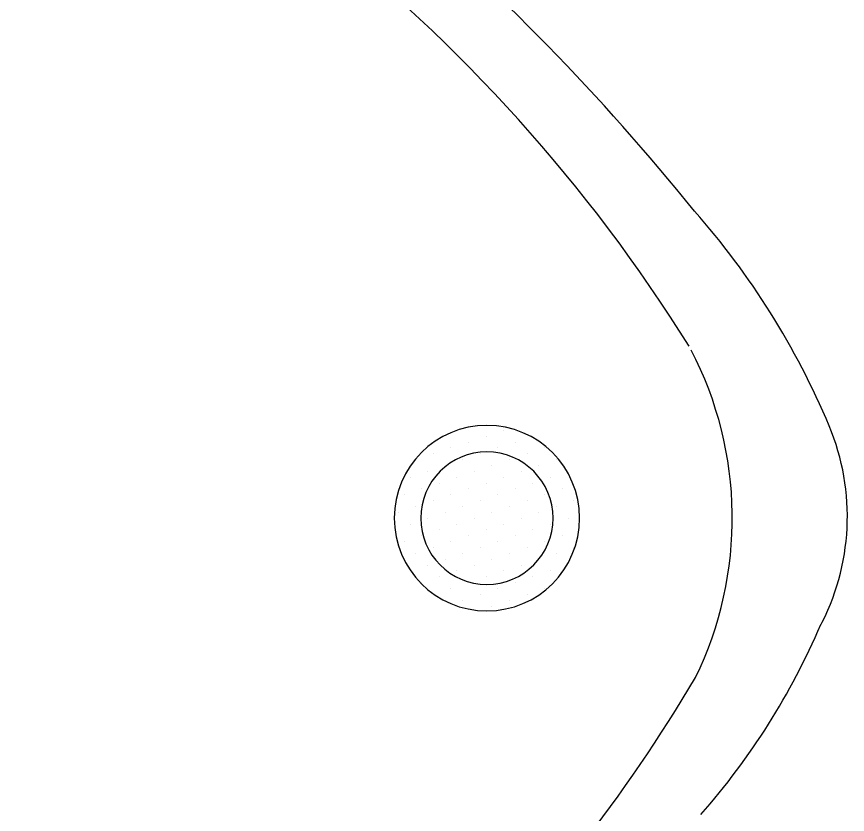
# Model space of a CAD drawing. Extents: x 956 to 1028, y 499 to 635.
# Drawn here: x 994.78 to 1010.46, y 543.04 to 558.1 of the extents above; entities that cross this region are included whole.
import ezdxf

# ---------------------------------------------------------------- set-up
doc = ezdxf.new("R2010")
doc.units = 0
doc.header["$MEASUREMENT"] = 0
doc.layers.add('1', color=4, linetype='Continuous')

# ---------------------------------------------------------------- blocks, each defined once
blk = doc.blocks.new('*X3')
at = {"color": 0}
for p, q in [((200.597, 336.892), (200.597, 336.892)), ((200.995, 336.76), (200.995, 336.76)), ((200.332, 336.627), (200.332, 336.627)), ((201.393, 336.627), (201.393, 336.627)), ((199.669, 336.494), (199.669, 336.494)), ((200.067, 336.362), (200.067, 336.362)), ((200.73, 336.494), (200.73, 336.494)), ((201.128, 336.362), (201.128, 336.362)), ((201.791, 336.494), (201.791, 336.494)), ((202.188, 336.362), (202.188, 336.362)), ((199.404, 336.229), (199.404, 336.229)), ((200.465, 336.229), (200.465, 336.229)), ((201.525, 336.229), (201.525, 336.229)), ((202.586, 336.229), (202.586, 336.229)), ((199.802, 336.097), (199.802, 336.097)), ((200.863, 336.097), (200.863, 336.097)), ((201.923, 336.097), (201.923, 336.097)), ((199.537, 335.832), (199.537, 335.832)), ((200.2, 335.964), (200.2, 335.964)), ((200.597, 335.832), (200.597, 335.832)), ((201.26, 335.964), (201.26, 335.964)), ((201.658, 335.832), (201.658, 335.832)), ((202.321, 335.964), (202.321, 335.964)), ((202.719, 335.832), (202.719, 335.832)), ((199.934, 335.699), (199.934, 335.699)), ((200.995, 335.699), (200.995, 335.699)), ((202.056, 335.699), (202.056, 335.699)), ((199.272, 335.566), (199.272, 335.566)), ((199.669, 335.434), (199.669, 335.434)), ((200.332, 335.566), (200.332, 335.566)), ((200.73, 335.434), (200.73, 335.434)), ((201.393, 335.566), (201.393, 335.566)), ((201.791, 335.434), (201.791, 335.434)), ((202.454, 335.566), (202.454, 335.566)), ((202.851, 335.434), (202.851, 335.434)), ((199.006, 335.301), (199.006, 335.301)), ((200.067, 335.301), (200.067, 335.301)), ((201.128, 335.301), (201.128, 335.301)), ((202.188, 335.301), (202.188, 335.301)), ((199.404, 335.169), (199.404, 335.169)), ((199.802, 335.036), (199.802, 335.036)), ((200.465, 335.169), (200.465, 335.169)), ((200.863, 335.036), (200.863, 335.036)), ((201.525, 335.169), (201.525, 335.169)), ((201.923, 335.036), (201.923, 335.036)), ((202.586, 335.169), (202.586, 335.169)), ((202.984, 335.036), (202.984, 335.036)), ((199.139, 334.903), (199.139, 334.903)), ((200.2, 334.903), (200.2, 334.903)), ((201.26, 334.903), (201.26, 334.903)), ((202.321, 334.903), (202.321, 334.903)), ((199.537, 334.771), (199.537, 334.771)), ((200.597, 334.771), (200.597, 334.771)), ((201.658, 334.771), (201.658, 334.771)), ((202.719, 334.771), (202.719, 334.771)), ((199.272, 334.506), (199.272, 334.506)), ((199.934, 334.638), (199.934, 334.638)), ((200.332, 334.506), (200.332, 334.506)), ((200.995, 334.638), (200.995, 334.638)), ((201.393, 334.506), (201.393, 334.506)), ((202.056, 334.638), (202.056, 334.638)), ((202.454, 334.506), (202.454, 334.506)), ((199.669, 334.373), (199.669, 334.373)), ((200.73, 334.373), (200.73, 334.373)), ((201.791, 334.373), (201.791, 334.373)), ((202.851, 334.373), (202.851, 334.373)), ((199.006, 334.241), (199.006, 334.241)), ((199.404, 334.108), (199.404, 334.108)), ((200.067, 334.241), (200.067, 334.241)), ((200.465, 334.108), (200.465, 334.108)), ((201.128, 334.241), (201.128, 334.241)), ((201.525, 334.108), (201.525, 334.108)), ((202.188, 334.241), (202.188, 334.241)), ((202.586, 334.108), (202.586, 334.108)), ((199.802, 333.975), (199.802, 333.975)), ((200.863, 333.975), (200.863, 333.975)), ((201.923, 333.975), (201.923, 333.975)), ((200.2, 333.843), (200.2, 333.843)), ((201.26, 333.843), (201.26, 333.843)), ((202.321, 333.843), (202.321, 333.843)), ((199.537, 333.71), (199.537, 333.71)), ((199.934, 333.578), (199.934, 333.578)), ((200.597, 333.71), (200.597, 333.71)), ((200.995, 333.578), (200.995, 333.578)), ((201.658, 333.71), (201.658, 333.71)), ((202.056, 333.578), (202.056, 333.578)), ((200.332, 333.445), (200.332, 333.445)), ((201.393, 333.445), (201.393, 333.445)), ((202.454, 333.445), (202.454, 333.445)), ((199.669, 333.312), (199.669, 333.312)), ((200.067, 333.18), (200.067, 333.18)), ((200.73, 333.312), (200.73, 333.312)), ((201.128, 333.18), (201.128, 333.18)), ((201.791, 333.312), (201.791, 333.312)), ((200.465, 333.047), (200.465, 333.047)), ((201.525, 333.047), (201.525, 333.047)), ((200.863, 332.915), (200.863, 332.915))]:
    blk.add_line(p, q, dxfattribs=at)
blk = doc.blocks.new('DRAIN')
at = {"layer": '1', "color": 2}
for radius in [1.75, 1.25]:
    blk.add_circle((0, 0), radius, dxfattribs=at)
at = {"layer": '1', "color": 3, "xscale": 0.8339416050646733, "yscale": 0.8339416050646733, "zscale": 0.8339416050646733}
blk.add_blockref('*X3', (-167.604, -279.291), dxfattribs=at)
blk = doc.blocks.new('2018 HOT SPOT SX')
at = {"layer": '1', "color": 3, "linetype": 'Continuous'}
for centre, radius, start, end in [((16.84, 14.048), 44.794, 38.946, 60.2909), ((40.644, 32.455), 14.725, 22.7539, 41.4618), ((50.139, 36.438), 4.428, 331.5844, 22.7539), ((41.862, 39.59), 13.259, 318.5692, 336.9567)]:
    blk.add_arc(centre, radius, start, end, dxfattribs=at)
at = {"layer": '1', "linetype": 'Continuous'}
for centre, radius, start, end in [((25.485, 23.337), 30.776, 32.021, 71.8097), ((45.523, 36.408), 6.871, 334.0254, 27.5078), ((25.559, 48.9), 30.391, 300.1035, 329.3321)]:
    blk.add_arc(centre, radius, start, end, dxfattribs=at)
at = {"layer": '1', "xscale": -1}
blk.add_blockref('DRAIN', (47.76, 36.408), dxfattribs=at)

msp = doc.modelspace()

# ---------------------------------------------------------------- block references
at = {"layer": '1'}
msp.add_blockref('2018 HOT SPOT SX', (955.896, 512.227), dxfattribs=at)

doc.saveas('drawing.dxf')
